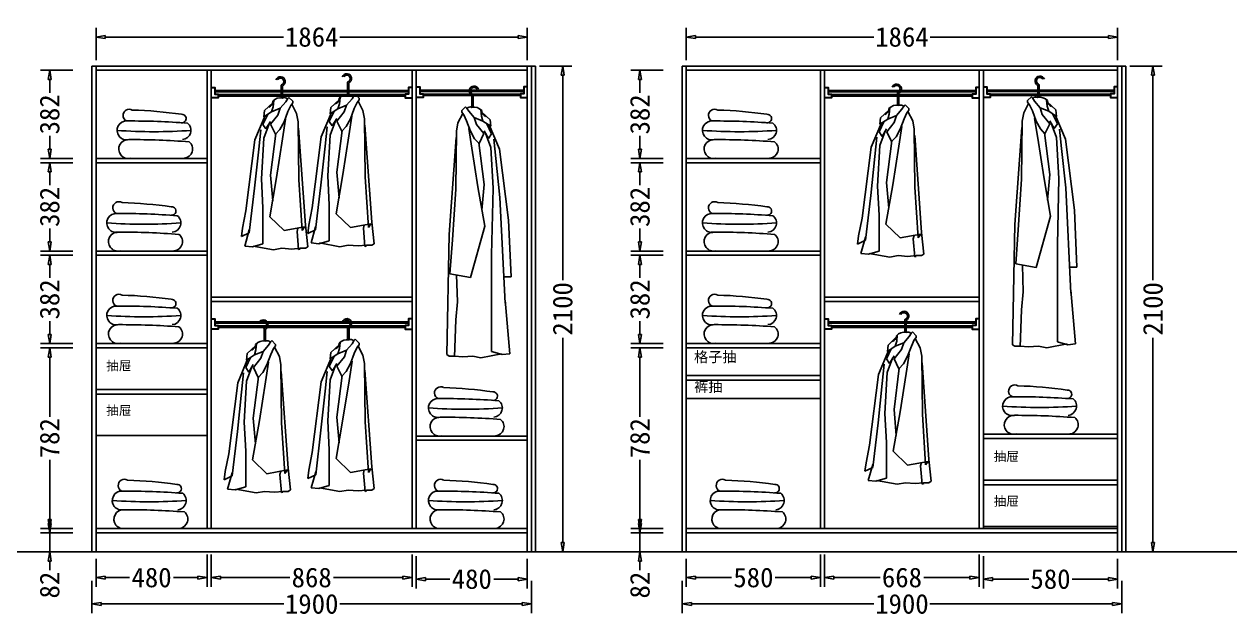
# Model space of a CAD drawing. Header units: millimetres. Extents: x 304407 to 361076, y -1262425 to -1203358.
# Drawn here: x 311761 to 316973, y -1219216 to -1216653 of the extents above; entities that cross this region are included whole.
import ezdxf

# ---------------------------------------------------------------- set-up
doc = ezdxf.new("R2010")
doc.units = ezdxf.units.MM
doc.header["$LTSCALE"] = 20
doc.layers.get('Defpoints').update_dxf_attribs({"color": 250})
for name, color, linetype in [('8', 8, 'Continuous'), ('LAYER10', 11, 'Continuous'), ('LAYER8', 11, 'Continuous'), ('图层3', 4, 'Continuous'), ('墙体', 40, 'Continuous')]:
    doc.layers.add(name, color=color, linetype=linetype)
doc.styles.get("Standard").update_dxf_attribs({"font": 'SimSun.ttf', "height": 85})
doc.styles.add('text', font='SimSun.ttf', dxfattribs={"height": 85})
doc.dimstyles.new('周文晶', dxfattribs={"dimtxt": 70, "dimasz": 40, "dimexe": 40, "dimexo": 30, "dimgap": 10, "dimtad": 0, "dimdec": 0, "dimtxsty": 'Standard', "dimblk": 'CLOSEDBLANK', "dimcen": 200, "dimclrd": 256, "dimclre": 256, "dimadec": 0, "dimazin": 0, "dimtfac": 1, "dimtdec": 0, "dimtmove": 0, "dimatfit": 3, "dimldrblk": 'CLOSEDBLANK', "dimfxl": 100, "dimfxlon": 1, "dimarcsym": 0})

# ---------------------------------------------------------------- blocks, each defined once
blk = doc.blocks.new('_ClosedBlank')
at = {"color": 0, "linetype": 'ByBlock', "lineweight": -2}
for p, q in [((-1, 0.17), (0, 0)), ((-1, 0.17), (-1, -0.17)), ((0, 0), (-1, -0.17))]:
    blk.add_line(p, q, dxfattribs=at)
blk = doc.blocks.new('*D569')
at = {"lineweight": -2, "transparency": 16777216}
for p, q in [((312552.2, -1218945.7), (312552.2, -1219085.7)), ((312072.2, -1218964.1), (312072.2, -1219085.7)), ((312112.2, -1219045.7), (312216.7, -1219045.7)), ((312512.2, -1219045.7), (312407.7, -1219045.7))]:
    blk.add_line(p, q, dxfattribs=at)
at = {"layer": 'Defpoints', "color": 0, "transparency": 16777216}
for p in [(312552.2, -1218834.1), (312072.2, -1218934.1), (312552.2, -1219045.7)]:
    blk.add_point(p, dxfattribs=at)
at = {"lineweight": -2, "transparency": 16777216, "xscale": 40, "yscale": 40, "zscale": 40, "rotation": 180}
blk.add_blockref('_ClosedBlank', (312072.2, -1219045.7), dxfattribs=at)
at = {"lineweight": -2, "transparency": 16777216, "xscale": 40, "yscale": 40, "zscale": 40}
blk.add_blockref('_ClosedBlank', (312552.2, -1219045.7), dxfattribs=at)
at = {"color": 0, "transparency": 16777216, "insert": (312312.2, -1219045.7), "char_height": 85, "attachment_point": 5}
blk.add_mtext('480', dxfattribs=at)
blk = doc.blocks.new('*D570')
at = {"lineweight": -2, "transparency": 16777216}
for p, q in [((312570.2, -1218945.7), (312570.2, -1219085.7)), ((313438.2, -1218945.7), (313438.2, -1219085.7)), ((312610.2, -1219045.7), (312909.7, -1219045.7)), ((313398.2, -1219045.7), (313098.7, -1219045.7))]:
    blk.add_line(p, q, dxfattribs=at)
at = {"layer": 'Defpoints', "color": 0, "transparency": 16777216}
for p in [(312570.2, -1216852.1), (313438.2, -1218834.1), (313438.2, -1219045.7)]:
    blk.add_point(p, dxfattribs=at)
at = {"lineweight": -2, "transparency": 16777216, "xscale": 40, "yscale": 40, "zscale": 40, "rotation": 180}
blk.add_blockref('_ClosedBlank', (312570.2, -1219045.7), dxfattribs=at)
at = {"lineweight": -2, "transparency": 16777216, "xscale": 40, "yscale": 40, "zscale": 40}
blk.add_blockref('_ClosedBlank', (313438.2, -1219045.7), dxfattribs=at)
at = {"color": 0, "transparency": 16777216, "insert": (313004.2, -1219045.7), "char_height": 85, "attachment_point": 5}
blk.add_mtext('868', dxfattribs=at)
blk = doc.blocks.new('*D571')
at = {"lineweight": -2, "transparency": 16777216}
for p, q in [((312072.2, -1216808.7), (312072.2, -1216668.7)), ((312112.2, -1216708.7), (312882.3, -1216708.7)), ((313896.2, -1216708.7), (313126.1, -1216708.7)), ((313936.2, -1216808.7), (313936.2, -1216668.7))]:
    blk.add_line(p, q, dxfattribs=at)
at = {"layer": 'Defpoints', "color": 0, "transparency": 16777216}
for p in [(313936.2, -1216708.7), (312072.2, -1216852.1), (313936.2, -1216852.1)]:
    blk.add_point(p, dxfattribs=at)
at = {"lineweight": -2, "transparency": 16777216, "xscale": 40, "yscale": 40, "zscale": 40, "rotation": 180}
blk.add_blockref('_ClosedBlank', (312072.2, -1216708.7), dxfattribs=at)
at = {"lineweight": -2, "transparency": 16777216, "xscale": 40, "yscale": 40, "zscale": 40}
blk.add_blockref('_ClosedBlank', (313936.2, -1216708.7), dxfattribs=at)
at = {"color": 0, "transparency": 16777216, "insert": (313004.2, -1216708.7), "char_height": 85, "attachment_point": 5}
blk.add_mtext('1864', dxfattribs=at)
blk = doc.blocks.new('*D572')
at = {"lineweight": -2, "transparency": 16777216}
for p, q in [((312054.2, -1219059.8), (312054.2, -1219199.8)), ((313954.2, -1219059.8), (313954.2, -1219199.8)), ((312094.2, -1219159.8), (312883.2, -1219159.8)), ((313914.2, -1219159.8), (313125.2, -1219159.8))]:
    blk.add_line(p, q, dxfattribs=at)
at = {"layer": 'Defpoints', "color": 0, "transparency": 16777216}
for p in [(312054.2, -1218934.1), (313954.2, -1218934.1), (313954.2, -1219159.8)]:
    blk.add_point(p, dxfattribs=at)
at = {"lineweight": -2, "transparency": 16777216, "xscale": 40, "yscale": 40, "zscale": 40, "rotation": 180}
blk.add_blockref('_ClosedBlank', (312054.2, -1219159.8), dxfattribs=at)
at = {"lineweight": -2, "transparency": 16777216, "xscale": 40, "yscale": 40, "zscale": 40}
blk.add_blockref('_ClosedBlank', (313954.2, -1219159.8), dxfattribs=at)
at = {"color": 0, "transparency": 16777216, "insert": (313004.2, -1219159.8), "char_height": 85, "attachment_point": 5}
blk.add_mtext('1900', dxfattribs=at)
blk = doc.blocks.new('*D573')
at = {"lineweight": -2, "transparency": 16777216}
for p, q in [((311871.9, -1218812.1), (311871.9, -1218772.1)), ((311971.9, -1218852.1), (311831.9, -1218852.1)), ((311871.9, -1218852.1), (311871.9, -1218934.1)), ((311971.9, -1218934.1), (311831.9, -1218934.1)), ((311871.9, -1218974.1), (311871.9, -1219014.1))]:
    blk.add_line(p, q, dxfattribs=at)
at = {"layer": 'Defpoints', "color": 0, "transparency": 16777216}
for p in [(311871.9, -1218852.1), (312072.2, -1218852.1), (312054.2, -1218934.1)]:
    blk.add_point(p, dxfattribs=at)
at = {"lineweight": -2, "transparency": 16777216, "xscale": 40, "yscale": 40, "zscale": 40}
for p, rotation in [((311871.9, -1218852.1), 270), ((311871.9, -1218934.1), 90)]:
    blk.add_blockref('_ClosedBlank', p, dxfattribs=dict(at, rotation=rotation))
at = {"color": 0, "transparency": 16777216, "insert": (311871.9, -1219078.2), "char_height": 85, "attachment_point": 5, "rotation": 90}
blk.add_mtext('82', dxfattribs=at)
blk = doc.blocks.new('*D574')
at = {"lineweight": -2, "transparency": 16777216}
for p, q in [((311971.9, -1218052.1), (311831.9, -1218052.1)), ((311871.9, -1218092.1), (311871.9, -1218350)), ((311871.9, -1218794.1), (311871.9, -1218536.2)), ((311971.9, -1218834.1), (311831.9, -1218834.1))]:
    blk.add_line(p, q, dxfattribs=at)
at = {"layer": 'Defpoints', "color": 0, "transparency": 16777216}
for p in [(311871.9, -1218052.1), (312072.2, -1218052.1), (312072.2, -1218834.1)]:
    blk.add_point(p, dxfattribs=at)
at = {"lineweight": -2, "transparency": 16777216, "xscale": 40, "yscale": 40, "zscale": 40}
for p, rotation in [((311871.9, -1218052.1), 90), ((311871.9, -1218834.1), 270)]:
    blk.add_blockref('_ClosedBlank', p, dxfattribs=dict(at, rotation=rotation))
at = {"color": 0, "transparency": 16777216, "insert": (311871.9, -1218443.1), "char_height": 85, "attachment_point": 5, "rotation": 90}
blk.add_mtext('782', dxfattribs=at)
blk = doc.blocks.new('*D575')
at = {"lineweight": -2, "transparency": 16777216}
for p, q in [((311971.9, -1217652.1), (311831.9, -1217652.1)), ((311871.9, -1217692.1), (311871.9, -1217749.8)), ((311871.9, -1217994.1), (311871.9, -1217936.5)), ((311971.9, -1218034.1), (311831.9, -1218034.1))]:
    blk.add_line(p, q, dxfattribs=at)
at = {"layer": 'Defpoints', "color": 0, "transparency": 16777216}
for p in [(311871.9, -1217652.1), (312072.2, -1217652.1), (312072.2, -1218034.1)]:
    blk.add_point(p, dxfattribs=at)
at = {"lineweight": -2, "transparency": 16777216, "xscale": 40, "yscale": 40, "zscale": 40}
for p, rotation in [((311871.9, -1217652.1), 90), ((311871.9, -1218034.1), 270)]:
    blk.add_blockref('_ClosedBlank', p, dxfattribs=dict(at, rotation=rotation))
at = {"color": 0, "transparency": 16777216, "insert": (311871.9, -1217843.1), "char_height": 85, "attachment_point": 5, "rotation": 90}
blk.add_mtext('382', dxfattribs=at)
blk = doc.blocks.new('*D576')
at = {"lineweight": -2, "transparency": 16777216}
for p, q in [((311971.9, -1217252.1), (311831.9, -1217252.1)), ((311871.9, -1217292.1), (311871.9, -1217349.8)), ((311871.9, -1217594.1), (311871.9, -1217536.5)), ((311971.9, -1217634.1), (311831.9, -1217634.1))]:
    blk.add_line(p, q, dxfattribs=at)
at = {"layer": 'Defpoints', "color": 0, "transparency": 16777216}
for p in [(311871.9, -1217252.1), (312072.2, -1217252.1), (312072.2, -1217634.1)]:
    blk.add_point(p, dxfattribs=at)
at = {"lineweight": -2, "transparency": 16777216, "xscale": 40, "yscale": 40, "zscale": 40}
for p, rotation in [((311871.9, -1217252.1), 90), ((311871.9, -1217634.1), 270)]:
    blk.add_blockref('_ClosedBlank', p, dxfattribs=dict(at, rotation=rotation))
at = {"color": 0, "transparency": 16777216, "insert": (311871.9, -1217443.1), "char_height": 85, "attachment_point": 5, "rotation": 90}
blk.add_mtext('382', dxfattribs=at)
blk = doc.blocks.new('*D577')
at = {"lineweight": -2, "transparency": 16777216}
for p, q in [((311971.9, -1216852.1), (311831.9, -1216852.1)), ((311871.9, -1216892.1), (311871.9, -1216949.8)), ((311871.9, -1217194.1), (311871.9, -1217136.5)), ((311971.9, -1217234.1), (311831.9, -1217234.1))]:
    blk.add_line(p, q, dxfattribs=at)
at = {"layer": 'Defpoints', "color": 0, "transparency": 16777216}
for p in [(311871.9, -1216852.1), (312072.2, -1216852.1), (312072.2, -1217234.1)]:
    blk.add_point(p, dxfattribs=at)
at = {"lineweight": -2, "transparency": 16777216, "xscale": 40, "yscale": 40, "zscale": 40}
for p, rotation in [((311871.9, -1216852.1), 90), ((311871.9, -1217234.1), 270)]:
    blk.add_blockref('_ClosedBlank', p, dxfattribs=dict(at, rotation=rotation))
at = {"color": 0, "transparency": 16777216, "insert": (311871.9, -1217043.1), "char_height": 85, "attachment_point": 5, "rotation": 90}
blk.add_mtext('382', dxfattribs=at)
blk = doc.blocks.new('*D578')
at = {"lineweight": -2, "transparency": 16777216}
for p, q in [((313989.1, -1216834.1), (314129.1, -1216834.1)), ((314089.1, -1216874.1), (314089.1, -1217759.4)), ((314089.1, -1218894.1), (314089.1, -1218008.9)), ((313989.1, -1218934.1), (314129.1, -1218934.1))]:
    blk.add_line(p, q, dxfattribs=at)
at = {"layer": 'Defpoints', "color": 0, "transparency": 16777216}
for p in [(313954.2, -1216834.1), (314089.1, -1216834.1), (313954.2, -1218934.1)]:
    blk.add_point(p, dxfattribs=at)
at = {"lineweight": -2, "transparency": 16777216, "xscale": 40, "yscale": 40, "zscale": 40}
for p, rotation in [((314089.1, -1216834.1), 90), ((314089.1, -1218934.1), 270)]:
    blk.add_blockref('_ClosedBlank', p, dxfattribs=dict(at, rotation=rotation))
at = {"color": 0, "transparency": 16777216, "insert": (314089.1, -1217884.1), "char_height": 85, "attachment_point": 5, "rotation": 90}
blk.add_mtext('2100', dxfattribs=at)
blk = doc.blocks.new('*D579')
at = {"lineweight": -2, "transparency": 16777216}
for p, q in [((313456.2, -1218952.4), (313456.2, -1219092.4)), ((313936.2, -1218964.1), (313936.2, -1219092.4)), ((313496.2, -1219052.4), (313600.7, -1219052.4)), ((313896.2, -1219052.4), (313791.7, -1219052.4))]:
    blk.add_line(p, q, dxfattribs=at)
at = {"layer": 'Defpoints', "color": 0, "transparency": 16777216}
for p in [(313456.2, -1218834.1), (313936.2, -1218934.1), (313936.2, -1219052.4)]:
    blk.add_point(p, dxfattribs=at)
at = {"lineweight": -2, "transparency": 16777216, "xscale": 40, "yscale": 40, "zscale": 40, "rotation": 180}
blk.add_blockref('_ClosedBlank', (313456.2, -1219052.4), dxfattribs=at)
at = {"lineweight": -2, "transparency": 16777216, "xscale": 40, "yscale": 40, "zscale": 40}
blk.add_blockref('_ClosedBlank', (313936.2, -1219052.4), dxfattribs=at)
at = {"color": 0, "transparency": 16777216, "insert": (313696.2, -1219052.4), "char_height": 85, "attachment_point": 5}
blk.add_mtext('480', dxfattribs=at)
blk = doc.blocks.new('*D558')
at = {"lineweight": -2, "transparency": 16777216}
for p, q in [((315203.3, -1218945.7), (315203.3, -1219085.7)), ((314623.3, -1218964.1), (314623.3, -1219085.7)), ((314663.3, -1219045.7), (314819.3, -1219045.7)), ((315163.3, -1219045.7), (315007.4, -1219045.7))]:
    blk.add_line(p, q, dxfattribs=at)
at = {"layer": 'Defpoints', "color": 0, "transparency": 16777216}
for p in [(315203.3, -1218834.1), (314623.3, -1218934.1), (315203.3, -1219045.7)]:
    blk.add_point(p, dxfattribs=at)
at = {"lineweight": -2, "transparency": 16777216, "xscale": 40, "yscale": 40, "zscale": 40, "rotation": 180}
blk.add_blockref('_ClosedBlank', (314623.3, -1219045.7), dxfattribs=at)
at = {"lineweight": -2, "transparency": 16777216, "xscale": 40, "yscale": 40, "zscale": 40}
blk.add_blockref('_ClosedBlank', (315203.3, -1219045.7), dxfattribs=at)
at = {"color": 0, "transparency": 16777216, "insert": (314913.3, -1219045.7), "char_height": 85, "attachment_point": 5}
blk.add_mtext('580', dxfattribs=at)
blk = doc.blocks.new('*D559')
at = {"lineweight": -2, "transparency": 16777216}
for p, q in [((315221.3, -1218945.7), (315221.3, -1219085.7)), ((315889.3, -1218945.7), (315889.3, -1219085.7)), ((315261.3, -1219045.7), (315461, -1219045.7)), ((315849.3, -1219045.7), (315649.6, -1219045.7))]:
    blk.add_line(p, q, dxfattribs=at)
at = {"layer": 'Defpoints', "color": 0, "transparency": 16777216}
for p in [(315221.3, -1216852.1), (315889.3, -1218834.1), (315889.3, -1219045.7)]:
    blk.add_point(p, dxfattribs=at)
at = {"lineweight": -2, "transparency": 16777216, "xscale": 40, "yscale": 40, "zscale": 40, "rotation": 180}
blk.add_blockref('_ClosedBlank', (315221.3, -1219045.7), dxfattribs=at)
at = {"lineweight": -2, "transparency": 16777216, "xscale": 40, "yscale": 40, "zscale": 40}
blk.add_blockref('_ClosedBlank', (315889.3, -1219045.7), dxfattribs=at)
at = {"color": 0, "transparency": 16777216, "insert": (315555.3, -1219045.7), "char_height": 85, "attachment_point": 5}
blk.add_mtext('668', dxfattribs=at)
blk = doc.blocks.new('*D560')
at = {"lineweight": -2, "transparency": 16777216}
for p, q in [((314623.3, -1216808.7), (314623.3, -1216668.7)), ((314663.3, -1216708.7), (315433.4, -1216708.7)), ((316447.3, -1216708.7), (315677.2, -1216708.7)), ((316487.3, -1216808.7), (316487.3, -1216668.7))]:
    blk.add_line(p, q, dxfattribs=at)
at = {"layer": 'Defpoints', "color": 0, "transparency": 16777216}
for p in [(316487.3, -1216708.7), (314623.3, -1216852.1), (316487.3, -1216852.1)]:
    blk.add_point(p, dxfattribs=at)
at = {"lineweight": -2, "transparency": 16777216, "xscale": 40, "yscale": 40, "zscale": 40, "rotation": 180}
blk.add_blockref('_ClosedBlank', (314623.3, -1216708.7), dxfattribs=at)
at = {"lineweight": -2, "transparency": 16777216, "xscale": 40, "yscale": 40, "zscale": 40}
blk.add_blockref('_ClosedBlank', (316487.3, -1216708.7), dxfattribs=at)
at = {"color": 0, "transparency": 16777216, "insert": (315555.3, -1216708.7), "char_height": 85, "attachment_point": 5}
blk.add_mtext('1864', dxfattribs=at)
blk = doc.blocks.new('*D561')
at = {"lineweight": -2, "transparency": 16777216}
for p, q in [((314605.3, -1219059.8), (314605.3, -1219199.8)), ((316505.3, -1219059.8), (316505.3, -1219199.8)), ((314645.3, -1219159.8), (315434.3, -1219159.8)), ((316465.3, -1219159.8), (315676.3, -1219159.8))]:
    blk.add_line(p, q, dxfattribs=at)
at = {"layer": 'Defpoints', "color": 0, "transparency": 16777216}
for p in [(314605.3, -1218934.1), (316505.3, -1218934.1), (316505.3, -1219159.8)]:
    blk.add_point(p, dxfattribs=at)
at = {"lineweight": -2, "transparency": 16777216, "xscale": 40, "yscale": 40, "zscale": 40, "rotation": 180}
blk.add_blockref('_ClosedBlank', (314605.3, -1219159.8), dxfattribs=at)
at = {"lineweight": -2, "transparency": 16777216, "xscale": 40, "yscale": 40, "zscale": 40}
blk.add_blockref('_ClosedBlank', (316505.3, -1219159.8), dxfattribs=at)
at = {"color": 0, "transparency": 16777216, "insert": (315555.3, -1219159.8), "char_height": 85, "attachment_point": 5}
blk.add_mtext('1900', dxfattribs=at)
blk = doc.blocks.new('*D562')
at = {"lineweight": -2, "transparency": 16777216}
for p, q in [((314423, -1218812.1), (314423, -1218772.1)), ((314523, -1218852.1), (314383, -1218852.1)), ((314423, -1218852.1), (314423, -1218934.1)), ((314523, -1218934.1), (314383, -1218934.1)), ((314423, -1218974.1), (314423, -1219014.1))]:
    blk.add_line(p, q, dxfattribs=at)
at = {"layer": 'Defpoints', "color": 0, "transparency": 16777216}
for p in [(314423, -1218852.1), (314623.3, -1218852.1), (314605.3, -1218934.1)]:
    blk.add_point(p, dxfattribs=at)
at = {"lineweight": -2, "transparency": 16777216, "xscale": 40, "yscale": 40, "zscale": 40}
for p, rotation in [((314423, -1218852.1), 270), ((314423, -1218934.1), 90)]:
    blk.add_blockref('_ClosedBlank', p, dxfattribs=dict(at, rotation=rotation))
at = {"color": 0, "transparency": 16777216, "insert": (314423, -1219078.2), "char_height": 85, "attachment_point": 5, "rotation": 90}
blk.add_mtext('82', dxfattribs=at)
blk = doc.blocks.new('*D563')
at = {"lineweight": -2, "transparency": 16777216}
for p, q in [((314523, -1218052.1), (314383, -1218052.1)), ((314423, -1218092.1), (314423, -1218350)), ((314423, -1218794.1), (314423, -1218536.2)), ((314523, -1218834.1), (314383, -1218834.1))]:
    blk.add_line(p, q, dxfattribs=at)
at = {"layer": 'Defpoints', "color": 0, "transparency": 16777216}
for p in [(314423, -1218052.1), (314623.3, -1218052.1), (314623.3, -1218834.1)]:
    blk.add_point(p, dxfattribs=at)
at = {"lineweight": -2, "transparency": 16777216, "xscale": 40, "yscale": 40, "zscale": 40}
for p, rotation in [((314423, -1218052.1), 90), ((314423, -1218834.1), 270)]:
    blk.add_blockref('_ClosedBlank', p, dxfattribs=dict(at, rotation=rotation))
at = {"color": 0, "transparency": 16777216, "insert": (314423, -1218443.1), "char_height": 85, "attachment_point": 5, "rotation": 90}
blk.add_mtext('782', dxfattribs=at)
blk = doc.blocks.new('*D564')
at = {"lineweight": -2, "transparency": 16777216}
for p, q in [((314523, -1217652.1), (314383, -1217652.1)), ((314423, -1217692.1), (314423, -1217749.8)), ((314423, -1217994.1), (314423, -1217936.5)), ((314523, -1218034.1), (314383, -1218034.1))]:
    blk.add_line(p, q, dxfattribs=at)
at = {"layer": 'Defpoints', "color": 0, "transparency": 16777216}
for p in [(314423, -1217652.1), (314623.3, -1217652.1), (314623.3, -1218034.1)]:
    blk.add_point(p, dxfattribs=at)
at = {"lineweight": -2, "transparency": 16777216, "xscale": 40, "yscale": 40, "zscale": 40}
for p, rotation in [((314423, -1217652.1), 90), ((314423, -1218034.1), 270)]:
    blk.add_blockref('_ClosedBlank', p, dxfattribs=dict(at, rotation=rotation))
at = {"color": 0, "transparency": 16777216, "insert": (314423, -1217843.1), "char_height": 85, "attachment_point": 5, "rotation": 90}
blk.add_mtext('382', dxfattribs=at)
blk = doc.blocks.new('*D565')
at = {"lineweight": -2, "transparency": 16777216}
for p, q in [((314523, -1217252.1), (314383, -1217252.1)), ((314423, -1217292.1), (314423, -1217349.8)), ((314423, -1217594.1), (314423, -1217536.5)), ((314523, -1217634.1), (314383, -1217634.1))]:
    blk.add_line(p, q, dxfattribs=at)
at = {"layer": 'Defpoints', "color": 0, "transparency": 16777216}
for p in [(314423, -1217252.1), (314623.3, -1217252.1), (314623.3, -1217634.1)]:
    blk.add_point(p, dxfattribs=at)
at = {"lineweight": -2, "transparency": 16777216, "xscale": 40, "yscale": 40, "zscale": 40}
for p, rotation in [((314423, -1217252.1), 90), ((314423, -1217634.1), 270)]:
    blk.add_blockref('_ClosedBlank', p, dxfattribs=dict(at, rotation=rotation))
at = {"color": 0, "transparency": 16777216, "insert": (314423, -1217443.1), "char_height": 85, "attachment_point": 5, "rotation": 90}
blk.add_mtext('382', dxfattribs=at)
blk = doc.blocks.new('*D566')
at = {"lineweight": -2, "transparency": 16777216}
for p, q in [((314523, -1216852.1), (314383, -1216852.1)), ((314423, -1216892.1), (314423, -1216949.8)), ((314423, -1217194.1), (314423, -1217136.5)), ((314523, -1217234.1), (314383, -1217234.1))]:
    blk.add_line(p, q, dxfattribs=at)
at = {"layer": 'Defpoints', "color": 0, "transparency": 16777216}
for p in [(314423, -1216852.1), (314623.3, -1216852.1), (314623.3, -1217234.1)]:
    blk.add_point(p, dxfattribs=at)
at = {"lineweight": -2, "transparency": 16777216, "xscale": 40, "yscale": 40, "zscale": 40}
for p, rotation in [((314423, -1216852.1), 90), ((314423, -1217234.1), 270)]:
    blk.add_blockref('_ClosedBlank', p, dxfattribs=dict(at, rotation=rotation))
at = {"color": 0, "transparency": 16777216, "insert": (314423, -1217043.1), "char_height": 85, "attachment_point": 5, "rotation": 90}
blk.add_mtext('382', dxfattribs=at)
blk = doc.blocks.new('*D567')
at = {"lineweight": -2, "transparency": 16777216}
for p, q in [((316540.2, -1216834.1), (316680.2, -1216834.1)), ((316640.2, -1216874.1), (316640.2, -1217759.4)), ((316640.2, -1218894.1), (316640.2, -1218008.9)), ((316540.2, -1218934.1), (316680.2, -1218934.1))]:
    blk.add_line(p, q, dxfattribs=at)
at = {"layer": 'Defpoints', "color": 0, "transparency": 16777216}
for p in [(316505.3, -1216834.1), (316640.2, -1216834.1), (316505.3, -1218934.1)]:
    blk.add_point(p, dxfattribs=at)
at = {"lineweight": -2, "transparency": 16777216, "xscale": 40, "yscale": 40, "zscale": 40}
for p, rotation in [((316640.2, -1216834.1), 90), ((316640.2, -1218934.1), 270)]:
    blk.add_blockref('_ClosedBlank', p, dxfattribs=dict(at, rotation=rotation))
at = {"color": 0, "transparency": 16777216, "insert": (316640.2, -1217884.1), "char_height": 85, "attachment_point": 5, "rotation": 90}
blk.add_mtext('2100', dxfattribs=at)
blk = doc.blocks.new('*D568')
at = {"lineweight": -2, "transparency": 16777216}
for p, q in [((315907.3, -1218952.4), (315907.3, -1219092.4)), ((316487.3, -1218964.1), (316487.3, -1219092.4)), ((315947.3, -1219052.4), (316103.3, -1219052.4)), ((316447.3, -1219052.4), (316291.4, -1219052.4))]:
    blk.add_line(p, q, dxfattribs=at)
at = {"layer": 'Defpoints', "color": 0, "transparency": 16777216}
for p in [(315907.3, -1218834.1), (316487.3, -1218934.1), (316487.3, -1219052.4)]:
    blk.add_point(p, dxfattribs=at)
at = {"lineweight": -2, "transparency": 16777216, "xscale": 40, "yscale": 40, "zscale": 40, "rotation": 180}
blk.add_blockref('_ClosedBlank', (315907.3, -1219052.4), dxfattribs=at)
at = {"lineweight": -2, "transparency": 16777216, "xscale": 40, "yscale": 40, "zscale": 40}
blk.add_blockref('_ClosedBlank', (316487.3, -1219052.4), dxfattribs=at)
at = {"color": 0, "transparency": 16777216, "insert": (316197.3, -1219052.4), "char_height": 85, "attachment_point": 5}
blk.add_mtext('580', dxfattribs=at)
blk = doc.blocks.new('A$C1C5764E0')
at = {"layer": '8'}
for p, q in [((172.3, 708.4), (172.3, 657.4)), ((178.3, 708.4), (178.3, 657.4)), ((135.3, 635.3), (99.9, 601.9)), ((137.4, 618.5), (140.1, 644.9)), ((167.9, 611.6), (191.5, 639.3)), ((191.5, 639.3), (201.2, 654.6)), ((201.2, 654.6), (205.3, 658.7)), ((205.3, 658.7), (222, 642.1)), ((222, 635.2), (213.6, 624.1)), ((217.8, 629.6), (238.6, 589.4)), ((222, 642.1), (222, 635.2)), ((103, 580.9), (58.4, 475.1)), ((113.7, 585.2), (93.2, 541.7)), ((99.9, 601.9), (97.1, 574.2)), ((97.1, 574.2), (130.4, 596.4)), ((126.3, 542.3), (158.2, 582.5)), ((130.4, 596.4), (137.4, 618.5)), ((130.4, 596.4), (167.9, 611.6)), ((158.2, 582.5), (167.9, 611.6)), ((201.2, 597.8), (184.5, 553.4)), ((213.6, 624.1), (201.2, 597.8)), ((238.6, 589.4), (245.5, 553.4)), ((93.2, 541.7), (106.3, 522.1)), ((96.5, 482.8), (119.4, 544.9)), ((106.3, 522.1), (125.9, 554.7)), ((147.1, 499.3), (126.3, 542.3)), ((184.5, 553.4), (166.5, 520.1)), ((178.3, 479.5), (191.3, 564.6)), ((245.5, 553.4), (248.3, 302.5)), ((276.4, 106.8), (247, 525.3)), ((58.4, 475.1), (19.5, 168.8)), ((75, 435), (83.4, 518.8)), ((86.6, 306.3), (96.5, 482.8)), ((148.8, 502.4), (125.9, 322.6)), ((166.5, 520.1), (147.1, 499.3)), ((152.1, 312.8), (178.3, 479.5)), ((57, 265.8), (75, 435)), ((122.6, 142.8), (152.1, 312.8)), ((125.9, 322.6), (135.7, 211.4)), ((34.3, 73.1), (57, 265.8)), ((93.2, 180.9), (86.6, 306.3)), ((248.3, 302.5), (262.2, 83.5)), ((19.5, 168.8), (4.8, 92.7)), ((93.2, 26.2), (93.2, 180.9)), ((184.8, 82.8), (122.6, 142.8)), ((286.7, 13.1), (276.4, 106.8)), ((4.8, 92.7), (0, 56.7)), ((0, 56.7), (34.3, 73.1)), ((34.3, 86.2), (14.7, 16.3)), ((273.1, 99.1), (184.8, 82.8)), ((244.2, 93.8), (240.9, 79.6)), ((240.9, 79.6), (247.4, 1.1)), ((262.2, 83.5), (273.1, 99.1)), ((14.7, 16.3), (47.4, 13.1)), ((47.4, 13.1), (93.2, 26.2)), ((50.7, 16.3), (139, 0)), ((139, 0), (175, 6.5)), ((175, 6.5), (217.5, 3.3)), ((217.5, 3.3), (253.5, 6.5)), ((247.4, 1.1), (254, 3.3)), ((253.5, 6.5), (276.9, 6.5)), ((276.9, 6.5), (286.7, 13.1))]:
    blk.add_line(p, q, dxfattribs=at)
for centre, radius, start, end in [((168.9, 727.1), 20.9, 296.6338, 159.5285), ((168.9, 727.1), 14.9, 296.6338, 150.6175), ((175.9, 709.9), 3.91, 94.6712, 201.9626), ((110.9, 641.2), 25.1, 286.2636, 2.0248), ((168.9, 613.1), 43.9, 77.6993, 138.5966), ((186.2, 639.8), 18, 42.48, 116.3392)]:
    blk.add_arc(centre, radius, start, end, dxfattribs=at)
blk = doc.blocks.new('A$C4F477F88')
at = {"layer": 'LAYER10'}
blk.add_blockref('A$C1C5764E0', (0, 0), dxfattribs=at)
blk = doc.blocks.new('A$C5E603B19')
at = {"layer": 'LAYER8'}
blk.add_blockref('A$C4F477F88', (0, 0), dxfattribs=at)
blk = doc.blocks.new('A$C1B0A679D')
at = {"layer": '图层3'}
blk.add_blockref('A$C5E603B19', (0, 0), dxfattribs=at)
blk = doc.blocks.new('A$C52EB379C')
at = {"layer": '8'}
for p, q in [((163.3, 1134.6), (163.3, 1083.5)), ((169.3, 1134.6), (169.3, 1083.5)), ((126.4, 1061.5), (91, 1028.1)), ((121.5, 1022.5), (128.4, 1044.7)), ((128.4, 1044.7), (131.2, 1071)), ((159, 1037.8), (182.5, 1065.5)), ((182.5, 1065.5), (192.3, 1080.7)), ((192.3, 1080.7), (196.4, 1084.9)), ((204.7, 1050.2), (192.3, 1023.9)), ((196.4, 1084.9), (213.1, 1068.3)), ((213.1, 1061.3), (204.7, 1050.2)), ((208.9, 1055.8), (229.7, 1015.6)), ((213.1, 1068.3), (213.1, 1061.3)), ((94.1, 1007.1), (49.5, 901.3)), ((104.8, 1011.4), (84.3, 967.8)), ((91, 1028.1), (88.2, 1000.3)), ((88.2, 1000.3), (121.5, 1022.5)), ((117.4, 968.5), (149.3, 1008.7)), ((121.5, 1022.5), (159, 1037.8)), ((149.3, 1008.7), (159, 1037.8)), ((169.3, 905.7), (182.4, 990.7)), ((192.3, 1023.9), (175.6, 979.5)), ((229.7, 1015.6), (236.6, 979.5)), ((66.1, 861.1), (74.5, 944.9)), ((84.3, 967.8), (97.4, 948.2)), ((87.6, 909), (110.5, 971.1)), ((97.4, 948.2), (117, 980.9)), ((138.2, 925.5), (117.4, 968.5)), ((157.6, 946.3), (138.2, 925.5)), ((175.6, 979.5), (157.6, 946.3)), ((236.6, 979.5), (239.4, 728.7)), ((267.5, 533), (238.1, 951.5)), ((49.5, 901.3), (10.6, 595)), ((77.7, 732.4), (87.6, 909)), ((139.9, 928.6), (117, 748.8)), ((143.2, 738.9), (169.3, 905.7)), ((48.1, 692), (66.1, 861.1)), ((84.3, 444.7), (77.7, 732.4)), ((113.7, 568.9), (143.2, 738.9)), ((117, 748.8), (126.8, 637.6)), ((25.4, 235.4), (48.1, 692)), ((239.4, 728.7), (253.3, 509.7)), ((10.6, 595), (0, 349)), ((175.9, 346.6), (113.7, 568.9)), ((277.8, 13.1), (267.5, 533)), ((253.3, 509.7), (264.2, 362.9)), ((84.3, 26.2), (84.3, 444.7)), ((0, 349), (31, 349)), ((264.2, 362.9), (175.9, 346.6)), ((235.3, 357.6), (232, 242)), ((25.4, 248.5), (5.8, 16.3)), ((232, 242), (238.5, 163.5)), ((238.5, 163.5), (245.1, 3.3)), ((5.8, 16.3), (38.5, 13.1)), ((38.5, 13.1), (84.3, 26.2)), ((41.7, 16.3), (130.1, 0)), ((130.1, 0), (166.1, 6.5)), ((166.1, 6.5), (208.6, 3.3)), ((208.6, 3.3), (244.6, 6.5)), ((244.6, 6.5), (268, 6.5)), ((268, 6.5), (277.8, 13.1))]:
    blk.add_line(p, q, dxfattribs=at)
for centre, radius, start, end in [((160, 1153.2), 20.9, 296.6338, 159.5285), ((160, 1153.2), 14.9, 296.6338, 150.6175), ((167, 1136), 3.91, 94.6712, 201.9626), ((102, 1067.4), 25.1, 286.2636, 2.0248), ((160, 1039.2), 43.9, 77.6993, 138.5966), ((177.3, 1066), 18, 42.48, 116.3392)]:
    blk.add_arc(centre, radius, start, end, dxfattribs=at)
blk = doc.blocks.new('A$C05785CA5')
at = {"layer": 'LAYER10'}
blk.add_blockref('A$C52EB379C', (0, 0), dxfattribs=at)
blk = doc.blocks.new('A$C100967EE')
at = {"layer": 'LAYER10'}
blk.add_blockref('A$C05785CA5', (0, 0), dxfattribs=at)
blk = doc.blocks.new('A$C65D30603')
at = {"layer": 'LAYER8'}
blk.add_blockref('A$C100967EE', (0, 0), dxfattribs=at)
blk = doc.blocks.new('A$C50CE712E')
at = {"layer": '图层3'}
blk.add_blockref('A$C65D30603', (0, 0), dxfattribs=at)
blk = doc.blocks.new('A$C11F00F61')
at = {"color": 8}
blk.add_line((48.2, 0), (290.3, 1.2), dxfattribs=at)
at = {"layer": '墙体', "color": 8}
for centre, radius, start, end in [((52.6, 186.6), 26.7, 59.8021, 244.0801), ((9.8, -1698.7), 1909.1, 81.8981, 88.3112), ((41, 121.6), 41, 86.0834, 284.0988), ((53.8, -3125.6), 3288.1, 85.6244, 90.1755), ((280.3, 173), 18.4, 260.1551, 94.4157), ((159.2, 2329.1), 2213.2, 265.8756, 274.159), ((279.7, 121.7), 40, 274.9406, 51.3165), ((48.2, 41), 41, 86.0834, 284.0988), ((61, -3206.2), 3288.1, 85.6244, 90.1755), ((286.9, 41.1), 40, 274.9406, 51.3165)]:
    blk.add_arc(centre, radius, start, end, dxfattribs=at)

msp = doc.modelspace()

# ---------------------------------------------------------------- linework, layer by layer
for p, q in [((312054.2, -1218934.1), (312054.2, -1216834.1)), ((312054.2, -1216834.1), (313954.2, -1216834.1)), ((312072.2, -1218934.1), (312072.2, -1216834.1)), ((312072.2, -1216852.1), (313936.2, -1216852.1)), ((312552.2, -1218834.1), (312552.2, -1216852.1)), ((312570.2, -1218834.1), (312570.2, -1216852.1)), ((313438.2, -1216852.1), (313438.2, -1218834.1)), ((313456.2, -1216852.1), (313456.2, -1218834.1)), ((313936.2, -1216834.1), (313936.2, -1218934.1)), ((313954.2, -1216834.1), (313954.2, -1218934.1)), ((313972.2, -1216834.1), (313954.2, -1216834.1)), ((313972.2, -1218934.1), (313972.2, -1216834.1)), ((314605.3, -1218934.1), (314605.3, -1216834.1)), ((314605.3, -1216834.1), (316505.3, -1216834.1)), ((314623.3, -1218934.1), (314623.3, -1216834.1)), ((314623.3, -1216852.1), (316487.3, -1216852.1)), ((315203.3, -1218834.1), (315203.3, -1216852.1)), ((315221.3, -1218834.1), (315221.3, -1216852.1)), ((315889.3, -1216852.1), (315889.3, -1218834.1)), ((315907.3, -1216852.1), (315907.3, -1218834.1)), ((316487.3, -1216834.1), (316487.3, -1218934.1)), ((316505.3, -1216834.1), (316505.3, -1218934.1)), ((316523.3, -1216834.1), (316505.3, -1216834.1)), ((316523.3, -1218934.1), (316523.3, -1216834.1)), ((312072.2, -1217234.1), (312552.2, -1217234.1)), ((314623.3, -1217234.1), (315203.3, -1217234.1)), ((312072.2, -1217252.1), (312552.2, -1217252.1)), ((314623.3, -1217252.1), (315203.3, -1217252.1)), ((312072.2, -1217634.1), (312552.2, -1217634.1)), ((312072.2, -1217652.1), (312552.2, -1217652.1)), ((314623.3, -1217634.1), (315203.3, -1217634.1)), ((314623.3, -1217652.1), (315203.3, -1217652.1)), ((313438.2, -1217834.1), (312570.2, -1217834.1)), ((313438.2, -1217852.1), (312570.2, -1217852.1)), ((315889.3, -1217834.1), (315221.3, -1217834.1)), ((315889.3, -1217852.1), (315221.3, -1217852.1)), ((312072.2, -1218034.1), (312552.2, -1218034.1)), ((312072.2, -1218052.1), (312552.2, -1218052.1)), ((314623.3, -1218034.1), (315203.3, -1218034.1)), ((314623.3, -1218052.1), (315203.3, -1218052.1)), ((314623.3, -1218172.1), (315203.3, -1218172.1)), ((314623.3, -1218192.1), (315203.3, -1218192.1)), ((312072.2, -1218232.1), (312552.2, -1218232.1)), ((312072.2, -1218252.1), (312552.2, -1218252.1)), ((314623.3, -1218272.1), (315203.3, -1218272.1)), ((312072.2, -1218432.1), (312552.2, -1218432.1)), ((313456.2, -1218434.1), (313936.2, -1218434.1)), ((315907.3, -1218426.1), (316487.3, -1218426.1)), ((313456.2, -1218452.1), (313936.2, -1218452.1)), ((315907.3, -1218444.1), (316487.3, -1218444.1)), ((315907.3, -1218624.1), (316487.3, -1218624.1)), ((315907.3, -1218644.1), (316487.3, -1218644.1)), ((312072.2, -1218834.1), (313936.2, -1218834.1)), ((312072.2, -1218852.1), (313936.2, -1218852.1)), ((314623.3, -1218834.1), (316487.3, -1218834.1)), ((314623.3, -1218852.1), (316487.3, -1218852.1)), ((315907.3, -1218824.1), (316487.3, -1218824.1)), ((315907.3, -1218834.1), (316387.3, -1218834.1)), ((312054.2, -1218934.1), (313954.2, -1218934.1)), ((313954.2, -1218934.1), (313972.2, -1218934.1)), ((314605.3, -1218934.1), (316505.3, -1218934.1)), ((316505.3, -1218934.1), (316523.3, -1218934.1))]:
    msp.add_line(p, q)
at = {"color": 8}
msp.add_line((361075.9, -1218934.1), (304407.4, -1218934.1), dxfattribs=at)
msp.add_line((361075.9, -1218934.1), (304407.4, -1218934.1), dxfattribs=at)
at = {"lineweight": 30}
for points in [[(313456.2, -1216924.8), (313471.2, -1216924.8), (313471.2, -1216954.8), (313486.2, -1216954.8), (313486.2, -1216969.8), (313456.2, -1216969.8)], [(313936.2, -1216924.8), (313921.2, -1216924.8), (313921.2, -1216954.8), (313906.2, -1216954.8), (313906.2, -1216969.8), (313936.2, -1216969.8)], [(315907.3, -1216924.8), (315922.3, -1216924.8), (315922.3, -1216954.8), (315937.3, -1216954.8), (315937.3, -1216969.8), (315907.3, -1216969.8)], [(316487.3, -1216924.8), (316472.3, -1216924.8), (316472.3, -1216954.8), (316457.3, -1216954.8), (316457.3, -1216969.8), (316487.3, -1216969.8)], [(312570.2, -1216926.4), (312585.2, -1216926.4), (312585.2, -1216956.4), (312600.2, -1216956.4), (312600.2, -1216971.4), (312570.2, -1216971.4)], [(313423.2, -1216941.4), (312585.2, -1216941.4)], [(313423.2, -1216946), (312585.2, -1216946)], [(313408.2, -1216958.5), (312600.2, -1216958.5)], [(313408.2, -1216963.9), (312600.2, -1216963.9)], [(313438.2, -1216926.4), (313423.2, -1216926.4), (313423.2, -1216956.4), (313408.2, -1216956.4), (313408.2, -1216971.4), (313438.2, -1216971.4)], [(313921.2, -1216939.8), (313471.2, -1216939.8)], [(313921.2, -1216944.4), (313471.2, -1216944.4)], [(313906.2, -1216956.8), (313486.2, -1216956.8)], [(313906.2, -1216962.3), (313486.2, -1216962.3)], [(315221.3, -1216926.4), (315236.3, -1216926.4), (315236.3, -1216956.4), (315251.3, -1216956.4), (315251.3, -1216971.4), (315221.3, -1216971.4)], [(315874.3, -1216941.4), (315236.3, -1216941.4)], [(315874.3, -1216946), (315236.3, -1216946)], [(315859.3, -1216958.5), (315251.3, -1216958.5)], [(315859.3, -1216963.9), (315251.3, -1216963.9)], [(315889.3, -1216926.4), (315874.3, -1216926.4), (315874.3, -1216956.4), (315859.3, -1216956.4), (315859.3, -1216971.4), (315889.3, -1216971.4)], [(316472.3, -1216939.8), (315922.3, -1216939.8)], [(316472.3, -1216944.4), (315922.3, -1216944.4)], [(316457.3, -1216956.8), (315937.3, -1216956.8)], [(316457.3, -1216962.3), (315937.3, -1216962.3)], [(312570.2, -1217926.4), (312585.2, -1217926.4), (312585.2, -1217956.4), (312600.2, -1217956.4), (312600.2, -1217971.4), (312570.2, -1217971.4)], [(313423.2, -1217941.4), (312585.2, -1217941.4)], [(313423.2, -1217946), (312585.2, -1217946)], [(313408.2, -1217958.5), (312600.2, -1217958.5)], [(313408.2, -1217963.9), (312600.2, -1217963.9)], [(313438.2, -1217926.4), (313423.2, -1217926.4), (313423.2, -1217956.4), (313408.2, -1217956.4), (313408.2, -1217971.4), (313438.2, -1217971.4)], [(315221.3, -1217926.4), (315236.3, -1217926.4), (315236.3, -1217956.4), (315251.3, -1217956.4), (315251.3, -1217971.4), (315221.3, -1217971.4)], [(315874.3, -1217941.4), (315236.3, -1217941.4)], [(315874.3, -1217946), (315236.3, -1217946)], [(315859.3, -1217958.5), (315251.3, -1217958.5)], [(315859.3, -1217963.9), (315251.3, -1217963.9)], [(315889.3, -1217926.4), (315874.3, -1217926.4), (315874.3, -1217956.4), (315859.3, -1217956.4), (315859.3, -1217971.4), (315889.3, -1217971.4)]]:
    msp.add_lwpolyline(points, dxfattribs=at)

# ---------------------------------------------------------------- block references
for name, p in [('A$C1B0A679D', (312987.1, -1217615.4)), ('A$C1B0A679D', (312700.4, -1217628.5)), ('A$C1B0A679D', (315363.3, -1217660.3)), ('A$C11F00F61', (312162.9, -1217234.1)), ('A$C11F00F61', (314693.2, -1217234.1)), ('A$C11F00F61', (312118.8, -1217634.1)), ('A$C11F00F61', (314693.2, -1217634.1)), ('A$C11F00F61', (312118.8, -1218034.1)), ('A$C11F00F61', (314693.2, -1218034.1)), ('A$C1B0A679D', (315395.2, -1218642.3)), ('A$C1B0A679D', (312626, -1218679.5)), ('A$C1B0A679D', (312987.3, -1218674.2)), ('A$C11F00F61', (313508.6, -1218434.1)), ('A$C11F00F61', (315990.4, -1218426.1)), ('A$C11F00F61', (312142.3, -1218834.1)), ('A$C11F00F61', (313508.6, -1218834.1)), ('A$C11F00F61', (314726.7, -1218834.1))]:
    msp.add_blockref(name, p)
at = {"xscale": -1}
for p in [(313866.1, -1218095), (316311.2, -1218052.1)]:
    msp.add_blockref('A$C50CE712E', p, dxfattribs=at)

# ---------------------------------------------------------------- texts
at = {"attachment_point": 1, "style": 'text'}
for s, insert, char_height, width in [('格子抽', (314656.8, -1218069), 45, 293.784), ('抽屉', (312116.5, -1218109.8), 40, 305.609), ('裤抽', (314656.8, -1218197.4), 45, 293.784), ('抽屉', (312116.5, -1218303.1), 40, 305.609), ('抽屉', (315951.6, -1218501.8), 40, 305.609), ('抽屉', (315951.6, -1218695.1), 40, 305.609)]:
    msp.add_mtext(s, dxfattribs=dict(at, insert=insert, char_height=char_height, width=width))

# ---------------------------------------------------------------- dimensions: what is measured, and where the dimension line sits
for base, p1, p2, picture, middle in [((313936.2, -1216708.7), (312072.2, -1216852.1), (313936.2, -1216852.1), '*D571', (313004.2, -1216708.7)), ((316487.3, -1216708.7), (314623.3, -1216852.1), (316487.3, -1216852.1), '*D560', (315555.3, -1216708.7)), ((313438.2, -1219045.7), (312570.2, -1216852.1), (313438.2, -1218834.1), '*D570', (313004.2, -1219045.7)), ((315889.3, -1219045.7), (315221.3, -1216852.1), (315889.3, -1218834.1), '*D559', (315555.3, -1219045.7)), ((312552.2, -1219045.7), (312072.2, -1218934.1), (312552.2, -1218834.1), '*D569', (312312.2, -1219045.7)), ((313936.2, -1219052.4), (313456.2, -1218834.1), (313936.2, -1218934.1), '*D579', (313696.2, -1219052.4)), ((315203.3, -1219045.7), (314623.3, -1218934.1), (315203.3, -1218834.1), '*D558', (314913.3, -1219045.7)), ((316487.3, -1219052.4), (315907.3, -1218834.1), (316487.3, -1218934.1), '*D568', (316197.3, -1219052.4)), ((313954.2, -1219159.8), (312054.2, -1218934.1), (313954.2, -1218934.1), '*D572', (313004.2, -1219159.8)), ((316505.3, -1219159.8), (314605.3, -1218934.1), (316505.3, -1218934.1), '*D561', (315555.3, -1219159.8))]:
    dim = msp.add_linear_dim(base=base, p1=p1, p2=p2, dimstyle='周文晶')
    dim.commit()
    dim.dimension.update_dxf_attribs({"geometry": picture, "text_midpoint": middle})
for base, p1, p2, angle, picture, middle in [((311871.9, -1216852.1), (312072.2, -1217234.1), (312072.2, -1216852.1), 270, '*D577', (311871.9, -1217043.1)), ((314089.1, -1216834.1), (313954.2, -1218934.1), (313954.2, -1216834.1), 90, '*D578', (314089.1, -1217884.1)), ((314423, -1216852.1), (314623.3, -1217234.1), (314623.3, -1216852.1), 270, '*D566', (314423, -1217043.1)), ((316640.2, -1216834.1), (316505.3, -1218934.1), (316505.3, -1216834.1), 90, '*D567', (316640.2, -1217884.1)), ((311871.9, -1217252.1), (312072.2, -1217634.1), (312072.2, -1217252.1), 270, '*D576', (311871.9, -1217443.1)), ((314423, -1217252.1), (314623.3, -1217634.1), (314623.3, -1217252.1), 270, '*D565', (314423, -1217443.1)), ((311871.9, -1217652.1), (312072.2, -1218034.1), (312072.2, -1217652.1), 270, '*D575', (311871.9, -1217843.1)), ((314423, -1217652.1), (314623.3, -1218034.1), (314623.3, -1217652.1), 270, '*D564', (314423, -1217843.1)), ((311871.9, -1218052.1), (312072.2, -1218834.1), (312072.2, -1218052.1), 270, '*D574', (311871.9, -1218443.1)), ((314423, -1218052.1), (314623.3, -1218834.1), (314623.3, -1218052.1), 270, '*D563', (314423, -1218443.1))]:
    dim = msp.add_linear_dim(base=base, p1=p1, p2=p2, angle=angle, dimstyle='周文晶')
    dim.commit()
    dim.dimension.update_dxf_attribs({"geometry": picture, "text_midpoint": middle})
for base, p1, p2, picture, middle in [((311871.9, -1218852.1), (312054.2, -1218934.1), (312072.2, -1218852.1), '*D573', (311871.9, -1219078.2)), ((314423, -1218852.1), (314605.3, -1218934.1), (314623.3, -1218852.1), '*D562', (314423, -1219078.2))]:
    dim = msp.add_linear_dim(base=base, p1=p1, p2=p2, angle=270, dimstyle='周文晶')
    dim.commit()
    dim.dimension.update_dxf_attribs({"geometry": picture, "text_midpoint": middle, "dimtype": 128})

doc.saveas('drawing.dxf')
